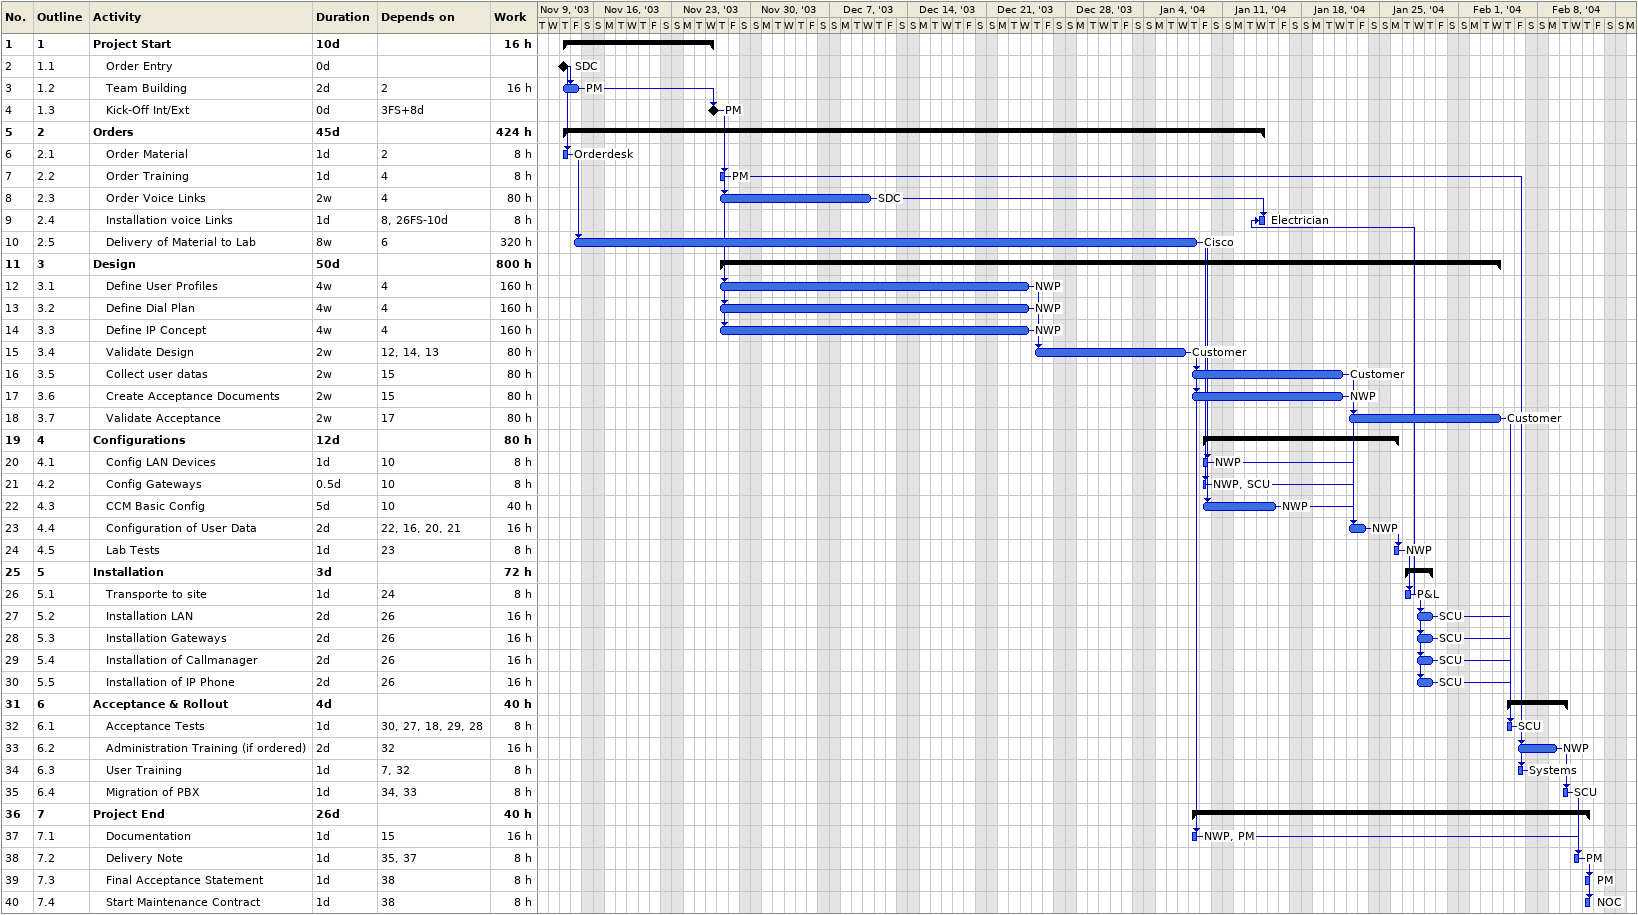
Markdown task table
| ID | WBS | Task | Duration | Start | Finish | Predecessors | Resources | Work (h) |
|---|---|---|---|---|---|---|---|---|
| 1 | 1 | **Project Start** | 10d | 2003-11-13 | 2003-11-26 |  |  | 16 |
| 2 | 1.1 | Order Entry | 0d | 2003-11-13 | 2003-11-13 |  | SDC |  |
| 3 | 1.2 | Team Building | 2d | 2003-11-13 | 2003-11-14 | 2 | PM | 16 |
| 4 | 1.3 | Kick-Off Int/Ext | 0d | 2003-11-26 | 2003-11-26 | 3FS+8d | PM |  |
| 5 | 2 | **Orders** | 45d | 2003-11-13 | 2004-01-14 |  |  | 424 |
| 6 | 2.1 | Order Material | 1d | 2003-11-13 | 2003-11-13 | 2 | Orderdesk | 8 |
| 7 | 2.2 | Order Training | 1d | 2003-11-27 | 2003-11-27 | 4 | PM | 8 |
| 8 | 2.3 | Order Voice Links | 2w | 2003-11-27 | 2003-12-10 | 4 | SDC | 80 |
| 9 | 2.4 | Installation voice Links | 1d | 2004-01-14 | 2004-01-14 | 8, 26FS-10d | Electrician | 8 |
| 10 | 2.5 | Delivery of Material to Lab | 8w | 2003-11-14 | 2004-01-08 | 6 | Cisco | 320 |
| 11 | 3 | **Design** | 50d | 2003-11-27 | 2004-02-04 |  |  | 800 |
| 12 | 3.1 | Define User Profiles | 4w | 2003-11-27 | 2003-12-24 | 4 | NWP | 160 |
| 13 | 3.2 | Define Dial Plan | 4w | 2003-11-27 | 2003-12-24 | 4 | NWP | 160 |
| 14 | 3.3 | Define IP Concept | 4w | 2003-11-27 | 2003-12-24 | 4 | NWP | 160 |
| 15 | 3.4 | Validate Design | 2w | 2003-12-25 | 2004-01-07 | 12, 14, 13 | Customer | 80 |
| 16 | 3.5 | Collect user datas | 2w | 2004-01-08 | 2004-01-21 | 15 | Customer | 80 |
| 17 | 3.6 | Create Acceptance Documents | 2w | 2004-01-08 | 2004-01-21 | 15 | NWP | 80 |
| 18 | 3.7 | Validate Acceptance | 2w | 2004-01-22 | 2004-02-04 | 17 | Customer | 80 |
| 19 | 4 | **Configurations** | 12d | 2004-01-09 | 2004-01-26 |  |  | 80 |
| 20 | 4.1 | Config LAN Devices | 1d | 2004-01-09 | 2004-01-09 | 10 | NWP | 8 |
| 21 | 4.2 | Config Gateways | 0.5d | 2004-01-09 | 2004-01-09 | 10 | NWP, SCU | 8 |
| 22 | 4.3 | CCM Basic Config | 5d | 2004-01-09 | 2004-01-15 | 10 | NWP | 40 |
| 23 | 4.4 | Configuration of User Data | 2d | 2004-01-22 | 2004-01-23 | 22, 16, 20, 21 | NWP | 16 |
| 24 | 4.5 | Lab Tests | 1d | 2004-01-26 | 2004-01-26 | 23 | NWP | 8 |
| 25 | 5 | **Installation** | 3d | 2004-01-27 | 2004-01-29 |  |  | 72 |
| 26 | 5.1 | Transporte to site | 1d | 2004-01-27 | 2004-01-27 | 24 | P&L | 8 |
| 27 | 5.2 | Installation LAN | 2d | 2004-01-28 | 2004-01-29 | 26 | SCU | 16 |
| 28 | 5.3 | Installation Gateways | 2d | 2004-01-28 | 2004-01-29 | 26 | SCU | 16 |
| 29 | 5.4 | Installation of Callmanager | 2d | 2004-01-28 | 2004-01-29 | 26 | SCU | 16 |
| 30 | 5.5 | Installation of IP Phone | 2d | 2004-01-28 | 2004-01-29 | 26 | SCU | 16 |
| 31 | 6 | **Acceptance & Rollout** | 4d | 2004-02-05 | 2004-02-10 |  |  | 40 |
| 32 | 6.1 | Acceptance Tests | 1d | 2004-02-05 | 2004-02-05 | 30, 27, 18, 29, 28 | SCU | 8 |
| 33 | 6.2 | Administration Training (if ordered) | 2d | 2004-02-06 | 2004-02-09 | 32 | NWP | 16 |
| 34 | 6.3 | User Training | 1d | 2004-02-06 | 2004-02-06 | 7, 32 | Systems | 8 |
| 35 | 6.4 | Migration of PBX | 1d | 2004-02-10 | 2004-02-10 | 34, 33 | SCU | 8 |
| 36 | 7 | **Project End** | 26d | 2004-01-08 | 2004-02-12 |  |  | 40 |
| 37 | 7.1 | Documentation | 1d | 2004-01-08 | 2004-01-08 | 15 | NWP, PM | 16 |
| 38 | 7.2 | Delivery Note | 1d | 2004-02-11 | 2004-02-11 | 35, 37 | PM | 8 |
| 39 | 7.3 | Final Acceptance Statement | 1d | 2004-02-12 | 2004-02-12 | 38 | PM | 8 |
| 40 | 7.4 | Start Maintenance Contract | 1d | 2004-02-12 | 2004-02-12 | 38 | NOC | 8 |
